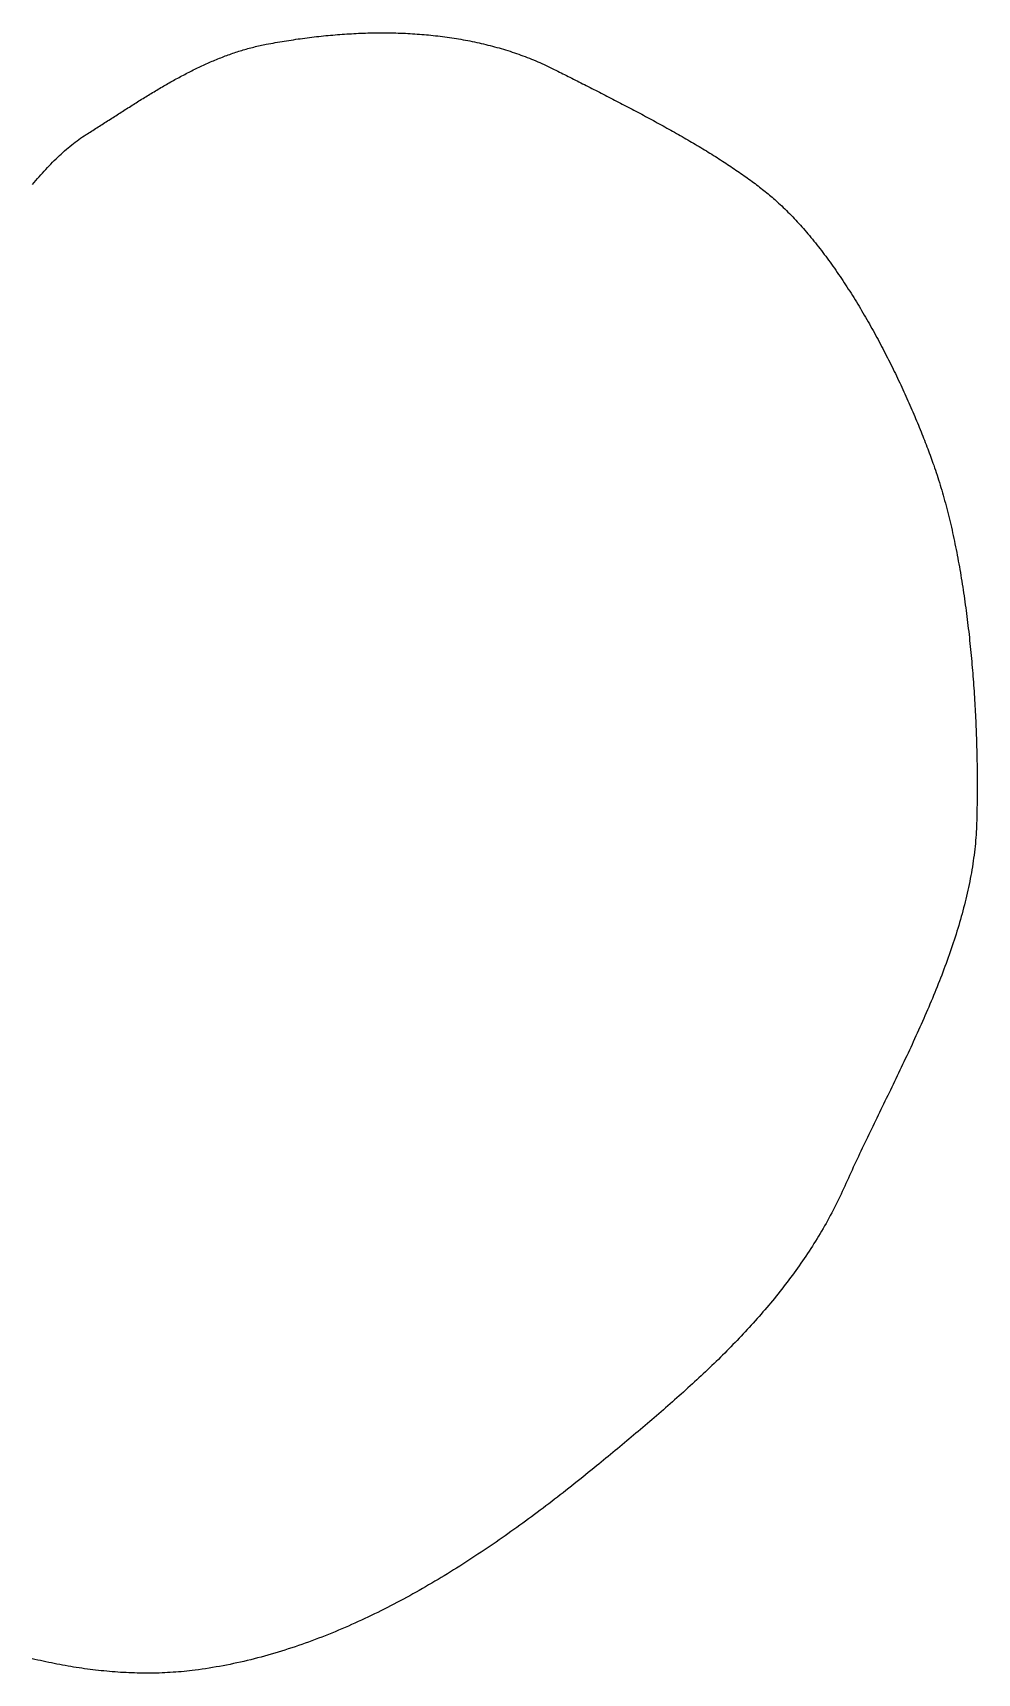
# Model space of a CAD drawing. Extents: x -91 to 271, y -72 to 72.
# Drawn here: x -41.21 to -34.47, y 26.95 to 38.66 of the extents above; entities that cross this region are included whole.
import ezdxf

# ---------------------------------------------------------------- set-up
doc = ezdxf.new("R2010")
doc.units = 0
doc.layers.get('0').update_dxf_attribs({"linetype": 'CONTINUOUS'})

# ---------------------------------------------------------------- blocks, each defined once
blk = doc.blocks.new('A$C4F693466')
at = {"color": 7}
for points in [[(-8.03073, 40.0546, 0), (-8.03319, 40.0743, 0), (-8.03549, 40.0939, 0), (-8.03764, 40.1136, 0), (-8.03963, 40.1332, 0), (-8.04147, 40.1529, 0), (-8.04317, 40.1726, 0), (-8.04471, 40.1922, 0), (-8.04611, 40.2119, 0), (-8.04736, 40.2316, 0), (-8.04847, 40.2513, 0), (-8.04943, 40.271, 0), (-8.05025, 40.2907, 0), (-8.05093, 40.3104, 0), (-8.05147, 40.3302, 0), (-8.05186, 40.3499, 0), (-8.05212, 40.3696, 0), (-8.05225, 40.3893, 0), (-8.05223, 40.4091, 0), (-8.05209, 40.4288, 0), (-8.0518, 40.4486, 0), (-8.05139, 40.4683, 0), (-8.05085, 40.4881, 0), (-8.05017, 40.5078, 0), (-8.04937, 40.5276, 0), (-8.04844, 40.5473, 0), (-8.04738, 40.5671, 0), (-8.0462, 40.5868, 0), (-8.04489, 40.6066, 0), (-8.04346, 40.6263, 0), (-8.04191, 40.6461, 0), (-8.04024, 40.6658, 0), (-8.03845, 40.6856, 0), (-8.03654, 40.7053, 0), (-8.03451, 40.7251, 0), (-8.03237, 40.7448, 0), (-8.03011, 40.7646, 0), (-8.02774, 40.7843, 0), (-8.02526, 40.8041, 0), (-8.02267, 40.8238, 0), (-8.01996, 40.8435, 0), (-8.01715, 40.8633, 0), (-8.01423, 40.883, 0), (-8.0112, 40.9027, 0), (-8.00807, 40.9224, 0), (-8.00483, 40.9422, 0), (-8.00149, 40.9619, 0), (-7.99805, 40.9816, 0), (-7.99451, 41.0013, 0), (-7.99087, 41.0209, 0), (-7.98713, 41.0406, 0), (-7.98329, 41.0603, 0), (-7.97936, 41.08, 0), (-7.97534, 41.0996, 0), (-7.97121, 41.1193, 0), (-7.967, 41.1389, 0), (-7.9627, 41.1586, 0), (-7.9583, 41.1782, 0), (-7.95382, 41.1978, 0), (-7.94925, 41.2174, 0)], [(2.5803, 41.2152, 0), (2.59403, 41.2034, 0), (2.60767, 41.1916, 0), (2.6212, 41.1798, 0), (2.63463, 41.1679, 0), (2.64795, 41.156, 0), (2.66116, 41.1441, 0), (2.67423, 41.1321, 0), (2.68719, 41.1201, 0), (2.7, 41.1081, 0), (2.71267, 41.0961, 0), (2.7252, 41.084, 0), (2.73757, 41.0718, 0), (2.74979, 41.0597, 0), (2.76184, 41.0475, 0), (2.77372, 41.0352, 0), (2.78542, 41.0229, 0), (2.79693, 41.0106, 0), (2.80826, 40.9982, 0), (2.81939, 40.9858, 0), (2.83032, 40.9733, 0), (2.84105, 40.9608, 0), (2.85156, 40.9482, 0), (2.86185, 40.9356, 0), (2.87191, 40.9229, 0), (2.88175, 40.9102, 0), (2.89135, 40.8974, 0), (2.9007, 40.8846, 0), (2.9098, 40.8717, 0), (2.91865, 40.8588, 0), (2.92724, 40.8458, 0), (2.93556, 40.8327, 0)], [(2.93556, 40.8327, 0), (2.94157, 40.8231, 0), (2.94761, 40.8135, 0), (2.95365, 40.8039, 0), (2.95972, 40.7943, 0), (2.9658, 40.7847, 0), (2.97189, 40.7751, 0), (2.97799, 40.7655, 0), (2.98411, 40.7558, 0), (2.99023, 40.7462, 0), (2.99637, 40.7366, 0), (3.00252, 40.727, 0), (3.00867, 40.7174, 0), (3.01484, 40.7077, 0), (3.02101, 40.6981, 0), (3.02719, 40.6885, 0), (3.03337, 40.6788, 0), (3.03956, 40.6692, 0), (3.04575, 40.6595, 0), (3.05195, 40.6499, 0), (3.05815, 40.6402, 0), (3.06435, 40.6306, 0), (3.07056, 40.6209, 0), (3.07676, 40.6112, 0), (3.08296, 40.6016, 0), (3.08917, 40.5919, 0), (3.09537, 40.5822, 0), (3.10157, 40.5725, 0), (3.10777, 40.5628, 0), (3.11396, 40.5531, 0), (3.12015, 40.5434, 0), (3.12633, 40.5337, 0), (3.1325, 40.524, 0), (3.13867, 40.5143, 0), (3.14483, 40.5045, 0), (3.15099, 40.4948, 0), (3.15713, 40.4851, 0), (3.16327, 40.4753, 0), (3.16939, 40.4655, 0), (3.1755, 40.4558, 0), (3.1816, 40.446, 0), (3.18769, 40.4362, 0), (3.19376, 40.4264, 0), (3.19982, 40.4166, 0), (3.20587, 40.4068, 0), (3.21189, 40.397, 0), (3.21791, 40.3872, 0), (3.2239, 40.3774, 0), (3.22988, 40.3675, 0), (3.23583, 40.3577, 0), (3.24177, 40.3478, 0), (3.24769, 40.3379, 0), (3.25358, 40.3281, 0), (3.25946, 40.3182, 0), (3.26531, 40.3083, 0), (3.27114, 40.2984, 0), (3.27694, 40.2884, 0), (3.28272, 40.2785, 0), (3.28847, 40.2686, 0), (3.2942, 40.2586, 0), (3.2999, 40.2487, 0), (3.30557, 40.2387, 0), (3.31121, 40.2287, 0), (3.31682, 40.2187, 0), (3.32241, 40.2087, 0), (3.32796, 40.1987, 0), (3.33348, 40.1886, 0), (3.33897, 40.1786, 0), (3.34442, 40.1685, 0), (3.34984, 40.1584, 0), (3.35523, 40.1484, 0), (3.36058, 40.1383, 0), (3.3659, 40.1281, 0), (3.37117, 40.118, 0), (3.37641, 40.1079, 0), (3.38161, 40.0977, 0), (3.38678, 40.0876, 0), (3.3919, 40.0774, 0), (3.39698, 40.0672, 0), (3.40202, 40.057, 0), (3.40702, 40.0467, 0), (3.41197, 40.0365, 0), (3.41689, 40.0262, 0), (3.42175, 40.016, 0), (3.42657, 40.0057, 0), (3.43135, 39.9954, 0), (3.43608, 39.9851, 0), (3.44076, 39.9747, 0), (3.44539, 39.9644, 0), (3.44998, 39.954, 0), (3.45451, 39.9436, 0), (3.459, 39.9332, 0), (3.46343, 39.9228, 0), (3.46781, 39.9124, 0), (3.47214, 39.9019, 0), (3.47641, 39.8915, 0), (3.48063, 39.881, 0), (3.4848, 39.8705, 0), (3.48891, 39.8599, 0), (3.49296, 39.8494, 0), (3.49696, 39.8388, 0), (3.50089, 39.8283, 0), (3.50477, 39.8177, 0), (3.50859, 39.8071, 0), (3.51235, 39.7964, 0), (3.51605, 39.7858, 0), (3.51969, 39.7751, 0), (3.52326, 39.7644, 0), (3.52677, 39.7537, 0), (3.53022, 39.743, 0), (3.5336, 39.7322, 0), (3.53692, 39.7214, 0), (3.54017, 39.7106, 0), (3.54335, 39.6998, 0), (3.54647, 39.689, 0), (3.54951, 39.6781, 0), (3.55249, 39.6673, 0), (3.5554, 39.6564, 0), (3.55823, 39.6454, 0), (3.561, 39.6345, 0), (3.56369, 39.6235, 0), (3.56631, 39.6126, 0), (3.56886, 39.6016, 0), (3.57133, 39.5905, 0), (3.57373, 39.5795, 0), (3.57605, 39.5684, 0), (3.57829, 39.5573, 0), (3.58046, 39.5462, 0)], [(-6.57198, 37.1887, 0), (-6.58804, 37.2083, 0), (-6.60408, 37.228, 0), (-6.6201, 37.2477, 0), (-6.63611, 37.2674, 0), (-6.65209, 37.2873, 0), (-6.66806, 37.3071, 0), (-6.684, 37.327, 0), (-6.69992, 37.347, 0), (-6.71581, 37.367, 0), (-6.73168, 37.3871, 0), (-6.74751, 37.4072, 0), (-6.76332, 37.4274, 0), (-6.7791, 37.4476, 0), (-6.79485, 37.4679, 0), (-6.81056, 37.4883, 0), (-6.82623, 37.5086, 0), (-6.84188, 37.5291, 0), (-6.85748, 37.5496, 0), (-6.87304, 37.5701, 0), (-6.88857, 37.5907, 0), (-6.90405, 37.6113, 0), (-6.91949, 37.632, 0), (-6.93489, 37.6528, 0), (-6.95024, 37.6736, 0), (-6.96554, 37.6944, 0), (-6.9808, 37.7153, 0), (-6.996, 37.7363, 0), (-7.01115, 37.7573, 0), (-7.02625, 37.7783, 0), (-7.0413, 37.7994, 0), (-7.05629, 37.8206, 0), (-7.07123, 37.8417, 0), (-7.08611, 37.863, 0), (-7.10092, 37.8843, 0), (-7.11568, 37.9056, 0), (-7.13038, 37.927, 0), (-7.14501, 37.9484, 0), (-7.15957, 37.9699, 0), (-7.17407, 37.9915, 0), (-7.18851, 38.013, 0), (-7.20287, 38.0347, 0), (-7.21717, 38.0563, 0), (-7.23139, 38.0781, 0), (-7.24554, 38.0998, 0), (-7.25961, 38.1217, 0), (-7.27361, 38.1435, 0), (-7.28753, 38.1654, 0), (-7.30138, 38.1874, 0), (-7.31514, 38.2094, 0), (-7.32882, 38.2314, 0), (-7.34242, 38.2535, 0), (-7.35594, 38.2757, 0), (-7.36937, 38.2979, 0), (-7.38271, 38.3201, 0), (-7.39597, 38.3424, 0), (-7.40914, 38.3647, 0), (-7.42221, 38.3871, 0), (-7.4352, 38.4095, 0), (-7.44809, 38.4319, 0), (-7.46088, 38.4544, 0), (-7.47358, 38.477, 0), (-7.48619, 38.4996, 0), (-7.49869, 38.5222, 0), (-7.51109, 38.5449, 0), (-7.52339, 38.5676, 0), (-7.53559, 38.5904, 0), (-7.54769, 38.6132, 0), (-7.55967, 38.636, 0), (-7.57155, 38.6589, 0), (-7.58333, 38.6818, 0), (-7.59499, 38.7048, 0), (-7.60654, 38.7278, 0), (-7.61798, 38.7509, 0), (-7.62931, 38.774, 0), (-7.64052, 38.7972, 0), (-7.65161, 38.8204, 0), (-7.66258, 38.8436, 0), (-7.67344, 38.8669, 0), (-7.68417, 38.8902, 0), (-7.69479, 38.9135, 0), (-7.70528, 38.9369, 0), (-7.71564, 38.9604, 0), (-7.72588, 38.9838, 0), (-7.73599, 39.0074, 0), (-7.74597, 39.0309, 0), (-7.75582, 39.0545, 0), (-7.76554, 39.0782, 0), (-7.77513, 39.1018, 0), (-7.78458, 39.1256, 0), (-7.7939, 39.1493, 0), (-7.80308, 39.1731, 0), (-7.81212, 39.197, 0), (-7.82102, 39.2208, 0), (-7.82978, 39.2447, 0), (-7.8384, 39.2687, 0), (-7.84688, 39.2927, 0), (-7.8552, 39.3167, 0), (-7.86339, 39.3408, 0), (-7.87142, 39.3649, 0), (-7.8793, 39.389, 0), (-7.88704, 39.4132, 0), (-7.89462, 39.4374, 0), (-7.90205, 39.4617, 0), (-7.90932, 39.486, 0), (-7.91644, 39.5103, 0), (-7.9234, 39.5347, 0), (-7.9302, 39.5591, 0), (-7.93684, 39.5835, 0), (-7.94332, 39.608, 0), (-7.94963, 39.6325, 0), (-7.95578, 39.6571, 0), (-7.96177, 39.6817, 0), (-7.96759, 39.7063, 0), (-7.97324, 39.7309, 0), (-7.97872, 39.7556, 0), (-7.98403, 39.7804, 0), (-7.98916, 39.8051, 0), (-7.99412, 39.8299, 0), (-7.99891, 39.8548, 0), (-8.00352, 39.8796, 0), (-8.00795, 39.9045, 0), (-8.01221, 39.9295, 0), (-8.01628, 39.9544, 0), (-8.02017, 39.9794, 0), (-8.02387, 40.0045, 0), (-8.0274, 40.0295, 0), (-8.03073, 40.0546, 0)], [(3.58046, 39.5462, 0), (3.58348, 39.5302, 0), (3.58646, 39.5142, 0), (3.58939, 39.4981, 0), (3.59227, 39.4821, 0), (3.5951, 39.466, 0), (3.59788, 39.4498, 0), (3.60061, 39.4337, 0), (3.60329, 39.4175, 0), (3.60592, 39.4012, 0), (3.60849, 39.385, 0), (3.61101, 39.3687, 0), (3.61348, 39.3524, 0), (3.6159, 39.3361, 0), (3.61826, 39.3197, 0), (3.62057, 39.3034, 0), (3.62282, 39.287, 0), (3.62501, 39.2705, 0), (3.62715, 39.2541, 0), (3.62923, 39.2376, 0), (3.63125, 39.2212, 0), (3.63322, 39.2047, 0), (3.63513, 39.1881, 0), (3.63697, 39.1716, 0), (3.63876, 39.155, 0), (3.64049, 39.1385, 0), (3.64215, 39.1219, 0), (3.64376, 39.1053, 0), (3.6453, 39.0886, 0), (3.64678, 39.072, 0), (3.6482, 39.0554, 0), (3.64956, 39.0387, 0), (3.65085, 39.022, 0), (3.65207, 39.0054, 0), (3.65323, 38.9887, 0), (3.65432, 38.972, 0), (3.65535, 38.9552, 0), (3.65631, 38.9385, 0), (3.65721, 38.9218, 0), (3.65803, 38.9051, 0), (3.65879, 38.8883, 0), (3.65948, 38.8716, 0), (3.6601, 38.8548, 0), (3.66065, 38.8381, 0), (3.66113, 38.8213, 0), (3.66153, 38.8046, 0), (3.66187, 38.7878, 0), (3.66213, 38.771, 0), (3.66232, 38.7543, 0), (3.66244, 38.7375, 0), (3.66248, 38.7208, 0), (3.66245, 38.704, 0), (3.66235, 38.6873, 0), (3.66216, 38.6705, 0), (3.66191, 38.6538, 0), (3.66157, 38.637, 0), (3.66116, 38.6203, 0), (3.66067, 38.6035, 0), (3.6601, 38.5868, 0), (3.65946, 38.5701, 0), (3.65873, 38.5534, 0), (3.65793, 38.5367, 0), (3.65704, 38.52, 0), (3.65608, 38.5033, 0), (3.65503, 38.4866, 0), (3.6539, 38.47, 0), (3.65269, 38.4533, 0), (3.65139, 38.4367, 0), (3.65001, 38.4201, 0), (3.64855, 38.4035, 0), (3.647, 38.3869, 0), (3.64537, 38.3703, 0), (3.64365, 38.3538, 0), (3.64184, 38.3372, 0), (3.63995, 38.3207, 0), (3.63797, 38.3042, 0), (3.6359, 38.2877, 0), (3.63375, 38.2713, 0), (3.6315, 38.2548, 0), (3.62917, 38.2384, 0), (3.62674, 38.222, 0), (3.62422, 38.2057, 0), (3.62162, 38.1893, 0), (3.61892, 38.173, 0), (3.61613, 38.1567, 0), (3.61324, 38.1404, 0), (3.61027, 38.1242, 0), (3.6072, 38.108, 0), (3.60403, 38.0918, 0), (3.60077, 38.0756, 0), (3.59741, 38.0595, 0), (3.59396, 38.0434, 0), (3.59041, 38.0273, 0), (3.58677, 38.0113, 0), (3.58302, 37.9953, 0), (3.57918, 37.9793, 0), (3.57524, 37.9634, 0), (3.5712, 37.9475, 0), (3.56706, 37.9316, 0), (3.56282, 37.9158, 0), (3.55848, 37.9, 0), (3.55403, 37.8842, 0), (3.54949, 37.8685, 0), (3.54484, 37.8528, 0), (3.54009, 37.8372, 0), (3.53523, 37.8216, 0), (3.53028, 37.806, 0), (3.52521, 37.7905, 0), (3.52004, 37.775, 0), (3.51477, 37.7596, 0), (3.50939, 37.7442, 0), (3.5039, 37.7289, 0), (3.4983, 37.7136, 0), (3.4926, 37.6983, 0), (3.48679, 37.6831, 0), (3.48087, 37.668, 0), (3.47484, 37.6528, 0), (3.46869, 37.6378, 0), (3.46244, 37.6228, 0), (3.45608, 37.6078, 0), (3.4496, 37.5929, 0), (3.44302, 37.5781, 0), (3.43632, 37.5632, 0), (3.4295, 37.5485, 0), (3.42257, 37.5338, 0), (3.41553, 37.5192, 0), (3.40838, 37.5046, 0), (3.4011, 37.49, 0)], [(3.4011, 37.49, 0), (3.39496, 37.4779, 0), (3.38879, 37.4657, 0), (3.38258, 37.4534, 0), (3.37633, 37.441, 0), (3.37006, 37.4286, 0), (3.36375, 37.4161, 0), (3.35741, 37.4035, 0), (3.35104, 37.3909, 0), (3.34463, 37.3782, 0), (3.3382, 37.3654, 0), (3.33173, 37.3526, 0), (3.32523, 37.3397, 0), (3.3187, 37.3268, 0), (3.31215, 37.3138, 0), (3.30556, 37.3008, 0), (3.29894, 37.2877, 0), (3.29229, 37.2746, 0), (3.28561, 37.2614, 0), (3.27891, 37.2482, 0), (3.27217, 37.235, 0), (3.26541, 37.2217, 0), (3.25862, 37.2083, 0), (3.2518, 37.1949, 0), (3.24495, 37.1815, 0), (3.23808, 37.168, 0), (3.23118, 37.1545, 0), (3.22425, 37.141, 0), (3.2173, 37.1274, 0), (3.21032, 37.1139, 0), (3.20331, 37.1002, 0), (3.19628, 37.0866, 0), (3.18923, 37.0729, 0), (3.18215, 37.0592, 0), (3.17504, 37.0455, 0), (3.16791, 37.0318, 0), (3.16076, 37.018, 0), (3.15358, 37.0042, 0), (3.14638, 36.9904, 0), (3.13916, 36.9766, 0), (3.13191, 36.9628, 0), (3.12464, 36.949, 0), (3.11735, 36.9351, 0), (3.11004, 36.9213, 0), (3.1027, 36.9074, 0), (3.09535, 36.8936, 0), (3.08797, 36.8797, 0), (3.08057, 36.8658, 0), (3.07315, 36.852, 0), (3.06572, 36.8381, 0), (3.05826, 36.8242, 0), (3.05078, 36.8104, 0), (3.04328, 36.7965, 0), (3.03576, 36.7827, 0), (3.02823, 36.7688, 0), (3.02068, 36.755, 0), (3.0131, 36.7412, 0), (3.00551, 36.7274, 0), (2.99791, 36.7136, 0), (2.99028, 36.6998, 0), (2.98264, 36.6861, 0), (2.97498, 36.6724, 0), (2.96731, 36.6587, 0), (2.95961, 36.645, 0), (2.95191, 36.6313, 0), (2.94418, 36.6177, 0), (2.93645, 36.6041, 0), (2.92869, 36.5905, 0), (2.92092, 36.5769, 0), (2.91314, 36.5634, 0), (2.90535, 36.5499, 0), (2.89754, 36.5365, 0), (2.88971, 36.5231, 0), (2.88188, 36.5097, 0), (2.87403, 36.4964, 0), (2.86616, 36.4831, 0), (2.85829, 36.4699, 0), (2.8504, 36.4567, 0), (2.8425, 36.4435, 0), (2.83459, 36.4304, 0), (2.82667, 36.4174, 0), (2.81874, 36.4044, 0), (2.81079, 36.3914, 0), (2.80284, 36.3785, 0), (2.79487, 36.3657, 0), (2.7869, 36.3529, 0), (2.77892, 36.3402, 0), (2.77093, 36.3275, 0), (2.76292, 36.3149, 0), (2.75491, 36.3024, 0), (2.7469, 36.2899, 0), (2.73887, 36.2775, 0), (2.73084, 36.2652, 0), (2.72279, 36.2529, 0), (2.71474, 36.2407, 0), (2.70669, 36.2286, 0), (2.69863, 36.2165, 0), (2.69056, 36.2046, 0), (2.68248, 36.1927, 0), (2.6744, 36.1809, 0), (2.66632, 36.1691, 0), (2.65823, 36.1575, 0), (2.65013, 36.1459, 0), (2.64203, 36.1345, 0), (2.63392, 36.1231, 0), (2.62582, 36.1118, 0), (2.6177, 36.1006, 0), (2.60959, 36.0894, 0), (2.60147, 36.0784, 0), (2.59335, 36.0675, 0), (2.58522, 36.0566, 0), (2.5771, 36.0459, 0), (2.56897, 36.0353, 0), (2.56084, 36.0247, 0), (2.5527, 36.0143, 0), (2.54457, 36.004, 0), (2.53644, 35.9938, 0), (2.5283, 35.9837, 0), (2.52017, 35.9736, 0), (2.51203, 35.9638, 0), (2.5039, 35.954, 0), (2.49577, 35.9443, 0), (2.48763, 35.9348, 0), (2.4795, 35.9253, 0), (2.47137, 35.916, 0), (2.46324, 35.9068, 0), (2.45512, 35.8977, 0), (2.447, 35.8888, 0)], [(-4.57332, 35.4161, 0), (-4.59291, 35.4249, 0), (-4.61241, 35.4338, 0), (-4.63182, 35.4428, 0), (-4.65114, 35.452, 0), (-4.67038, 35.4613, 0), (-4.68953, 35.4707, 0), (-4.70859, 35.4802, 0), (-4.72757, 35.4898, 0), (-4.74647, 35.4996, 0), (-4.76528, 35.5094, 0), (-4.78401, 35.5194, 0), (-4.80265, 35.5295, 0), (-4.82122, 35.5397, 0), (-4.8397, 35.55, 0), (-4.8581, 35.5604, 0), (-4.87643, 35.5709, 0), (-4.89467, 35.5816, 0), (-4.91284, 35.5923, 0), (-4.93093, 35.6031, 0), (-4.94894, 35.6141, 0), (-4.96687, 35.6251, 0), (-4.98473, 35.6363, 0), (-5.00252, 35.6475, 0), (-5.02023, 35.6589, 0), (-5.03787, 35.6703, 0), (-5.05543, 35.6819, 0), (-5.07292, 35.6936, 0), (-5.09034, 35.7053, 0), (-5.10769, 35.7171, 0), (-5.12497, 35.7291, 0), (-5.14218, 35.7411, 0), (-5.15932, 35.7532, 0), (-5.17639, 35.7655, 0), (-5.1934, 35.7778, 0), (-5.21034, 35.7902, 0), (-5.22721, 35.8027, 0), (-5.24401, 35.8152, 0), (-5.26076, 35.8279, 0), (-5.27743, 35.8407, 0), (-5.29405, 35.8535, 0), (-5.3106, 35.8664, 0), (-5.32708, 35.8794, 0), (-5.34351, 35.8925, 0), (-5.35988, 35.9057, 0), (-5.37618, 35.9189, 0), (-5.39243, 35.9322, 0), (-5.40861, 35.9456, 0), (-5.42474, 35.9591, 0), (-5.44081, 35.9727, 0), (-5.45683, 35.9863, 0), (-5.47279, 36, 0), (-5.48869, 36.0138, 0), (-5.50454, 36.0277, 0), (-5.52033, 36.0416, 0), (-5.53607, 36.0556, 0), (-5.55176, 36.0697, 0), (-5.56739, 36.0838, 0), (-5.58298, 36.098, 0), (-5.59851, 36.1123, 0), (-5.61399, 36.1267, 0), (-5.62942, 36.1411, 0), (-5.64481, 36.1555, 0), (-5.66014, 36.1701, 0), (-5.67543, 36.1847, 0), (-5.69067, 36.1993, 0), (-5.70587, 36.2141, 0), (-5.72102, 36.2288, 0), (-5.73612, 36.2437, 0), (-5.75118, 36.2586, 0), (-5.7662, 36.2735, 0), (-5.78117, 36.2885, 0), (-5.7961, 36.3036, 0), (-5.81099, 36.3187, 0), (-5.82584, 36.3339, 0), (-5.84065, 36.3491, 0), (-5.85542, 36.3644, 0), (-5.87016, 36.3797, 0), (-5.88485, 36.3951, 0), (-5.8995, 36.4105, 0), (-5.91412, 36.426, 0), (-5.9287, 36.4415, 0), (-5.94325, 36.4571, 0), (-5.95776, 36.4727, 0), (-5.97224, 36.4883, 0), (-5.98669, 36.504, 0), (-6.0011, 36.5197, 0), (-6.01548, 36.5355, 0), (-6.02983, 36.5513, 0), (-6.04414, 36.5672, 0), (-6.05843, 36.5831, 0), (-6.07269, 36.599, 0), (-6.08692, 36.6149, 0), (-6.10112, 36.6309, 0), (-6.11529, 36.647, 0), (-6.12944, 36.663, 0), (-6.14356, 36.6791, 0), (-6.15765, 36.6953, 0), (-6.17172, 36.7114, 0), (-6.18577, 36.7276, 0), (-6.19979, 36.7438, 0), (-6.21379, 36.7601, 0), (-6.22777, 36.7763, 0), (-6.24173, 36.7926, 0), (-6.25566, 36.8089, 0), (-6.26958, 36.8253, 0), (-6.28347, 36.8416, 0), (-6.29735, 36.858, 0), (-6.31121, 36.8744, 0), (-6.32505, 36.8908, 0), (-6.33888, 36.9073, 0), (-6.35268, 36.9237, 0), (-6.36648, 36.9402, 0), (-6.38026, 36.9567, 0), (-6.39402, 36.9732, 0), (-6.40777, 36.9897, 0), (-6.42151, 37.0063, 0), (-6.43524, 37.0228, 0), (-6.44895, 37.0394, 0), (-6.46266, 37.056, 0), (-6.47635, 37.0725, 0), (-6.49003, 37.0891, 0), (-6.50371, 37.1057, 0), (-6.51738, 37.1223, 0), (-6.53104, 37.1389, 0), (-6.54469, 37.1555, 0), (-6.55834, 37.1721, 0), (-6.57198, 37.1887, 0)], [(2.447, 35.8888, 0), (2.43659, 35.8775, 0), (2.42604, 35.8662, 0), (2.41534, 35.855, 0), (2.40452, 35.8438, 0), (2.39355, 35.8326, 0), (2.38245, 35.8214, 0), (2.37121, 35.8102, 0), (2.35985, 35.7991, 0), (2.34835, 35.788, 0), (2.33673, 35.777, 0), (2.32498, 35.7659, 0), (2.31311, 35.7549, 0), (2.30111, 35.744, 0), (2.28899, 35.733, 0), (2.27675, 35.7221, 0), (2.2644, 35.7112, 0), (2.25193, 35.7003, 0), (2.23935, 35.6895, 0), (2.22665, 35.6787, 0), (2.21384, 35.668, 0), (2.20093, 35.6572, 0), (2.18791, 35.6465, 0), (2.17478, 35.6359, 0), (2.16155, 35.6252, 0), (2.14822, 35.6146, 0), (2.13479, 35.6041, 0), (2.12126, 35.5935, 0), (2.10763, 35.5831, 0), (2.09391, 35.5726, 0), (2.0801, 35.5622, 0), (2.06619, 35.5518, 0), (2.0522, 35.5414, 0), (2.03811, 35.5311, 0), (2.02395, 35.5208, 0), (2.00969, 35.5106, 0), (1.99536, 35.5004, 0), (1.98095, 35.4902, 0), (1.96645, 35.4801, 0), (1.95188, 35.47, 0), (1.93724, 35.46, 0), (1.92252, 35.45, 0), (1.90772, 35.44, 0), (1.89286, 35.4301, 0), (1.87793, 35.4202, 0), (1.86294, 35.4103, 0), (1.84788, 35.4005, 0), (1.83275, 35.3908, 0), (1.81757, 35.3811, 0), (1.80232, 35.3714, 0), (1.78702, 35.3618, 0), (1.77166, 35.3522, 0), (1.75625, 35.3426, 0), (1.74078, 35.3331, 0), (1.72527, 35.3237, 0), (1.7097, 35.3143, 0), (1.69409, 35.3049, 0), (1.67843, 35.2956, 0), (1.66273, 35.2863, 0), (1.64698, 35.2771, 0), (1.6312, 35.2679, 0), (1.61538, 35.2588, 0), (1.59952, 35.2497, 0), (1.58362, 35.2407, 0), (1.5677, 35.2317, 0), (1.55174, 35.2228, 0), (1.53575, 35.2139, 0), (1.51973, 35.205, 0), (1.50369, 35.1963, 0), (1.48762, 35.1875, 0), (1.47153, 35.1788, 0), (1.45542, 35.1702, 0), (1.43929, 35.1616, 0), (1.42314, 35.1531, 0), (1.40698, 35.1446, 0), (1.3908, 35.1362, 0), (1.37462, 35.1278, 0), (1.35842, 35.1195, 0), (1.34221, 35.1113, 0), (1.32599, 35.1031, 0), (1.30977, 35.0949, 0), (1.29355, 35.0868, 0), (1.27732, 35.0788, 0), (1.2611, 35.0708, 0), (1.24487, 35.0629, 0), (1.22865, 35.055, 0), (1.21244, 35.0472, 0), (1.19623, 35.0394, 0), (1.18003, 35.0317, 0), (1.16384, 35.0241, 0), (1.14767, 35.0165, 0), (1.13151, 35.009, 0), (1.11536, 35.0015, 0), (1.09923, 34.9941, 0), (1.08313, 34.9868, 0), (1.06704, 34.9795, 0), (1.05097, 34.9723, 0), (1.03493, 34.9652, 0), (1.01892, 34.9581, 0), (1.00294, 34.951, 0), (0.98698, 34.9441, 0), (0.971056, 34.9372, 0), (0.955166, 34.9303, 0), (0.939311, 34.9235, 0), (0.923493, 34.9168, 0), (0.907714, 34.9102, 0), (0.891975, 34.9036, 0), (0.876278, 34.8971, 0), (0.860625, 34.8906, 0), (0.845018, 34.8842, 0), (0.829459, 34.8779, 0), (0.813948, 34.8717, 0), (0.798489, 34.8655, 0), (0.783082, 34.8594, 0), (0.76773, 34.8533, 0), (0.752434, 34.8473, 0), (0.737196, 34.8414, 0), (0.722018, 34.8356, 0), (0.706901, 34.8298, 0), (0.691847, 34.8241, 0), (0.676859, 34.8185, 0), (0.661937, 34.8129, 0), (0.647084, 34.8074, 0), (0.632301, 34.802, 0), (0.61759, 34.7967, 0), (0.602953, 34.7914, 0), (0.588391, 34.7862, 0), (0.573907, 34.7811, 0)], [(-1.98119, 34.4747, 0), (-2.00196, 34.4755, 0), (-2.02275, 34.4764, 0), (-2.04355, 34.4775, 0), (-2.06435, 34.4788, 0), (-2.08517, 34.4803, 0), (-2.10599, 34.482, 0), (-2.12683, 34.4839, 0), (-2.14767, 34.4859, 0), (-2.16852, 34.4882, 0), (-2.18937, 34.4906, 0), (-2.21024, 34.4932, 0), (-2.23111, 34.4959, 0), (-2.25199, 34.4989, 0), (-2.27287, 34.502, 0), (-2.29376, 34.5052, 0), (-2.31466, 34.5087, 0), (-2.33556, 34.5123, 0), (-2.35646, 34.516, 0), (-2.37737, 34.5199, 0), (-2.39828, 34.524, 0), (-2.41919, 34.5282, 0), (-2.44011, 34.5326, 0), (-2.46103, 34.5371, 0), (-2.48195, 34.5418, 0), (-2.50288, 34.5466, 0), (-2.5238, 34.5516, 0), (-2.54473, 34.5567, 0), (-2.56566, 34.562, 0), (-2.58658, 34.5674, 0), (-2.60751, 34.5729, 0), (-2.62843, 34.5785, 0), (-2.64936, 34.5843, 0), (-2.67028, 34.5902, 0), (-2.6912, 34.5963, 0), (-2.71212, 34.6024, 0), (-2.73304, 34.6087, 0), (-2.75395, 34.6151, 0), (-2.77486, 34.6216, 0), (-2.79576, 34.6283, 0), (-2.81666, 34.635, 0), (-2.83756, 34.6419, 0), (-2.85845, 34.6489, 0), (-2.87934, 34.656, 0), (-2.90022, 34.6632, 0), (-2.92109, 34.6705, 0), (-2.94196, 34.6778, 0), (-2.96282, 34.6853, 0), (-2.98367, 34.6929, 0), (-3.00451, 34.7006, 0), (-3.02535, 34.7084, 0), (-3.04617, 34.7163, 0), (-3.06699, 34.7242, 0), (-3.0878, 34.7323, 0), (-3.1086, 34.7404, 0), (-3.12939, 34.7486, 0), (-3.15017, 34.7569, 0), (-3.17093, 34.7652, 0), (-3.19169, 34.7737, 0), (-3.21243, 34.7822, 0), (-3.23316, 34.7908, 0), (-3.25388, 34.7994, 0), (-3.27458, 34.8081, 0), (-3.29528, 34.8169, 0), (-3.31595, 34.8258, 0), (-3.33662, 34.8347, 0), (-3.35727, 34.8436, 0), (-3.3779, 34.8527, 0), (-3.39852, 34.8617, 0), (-3.41912, 34.8709, 0), (-3.43971, 34.88, 0), (-3.46028, 34.8893, 0), (-3.48083, 34.8985, 0), (-3.50136, 34.9079, 0), (-3.52188, 34.9172, 0), (-3.54238, 34.9266, 0), (-3.56286, 34.936, 0), (-3.58332, 34.9455, 0), (-3.60376, 34.955, 0), (-3.62419, 34.9645, 0), (-3.64459, 34.9741, 0), (-3.66497, 34.9837, 0), (-3.68533, 34.9933, 0), (-3.70567, 35.0029, 0), (-3.72599, 35.0126, 0), (-3.74628, 35.0222, 0), (-3.76655, 35.0319, 0), (-3.7868, 35.0416, 0), (-3.80703, 35.0513, 0), (-3.82723, 35.061, 0), (-3.84741, 35.0708, 0), (-3.86756, 35.0805, 0), (-3.88769, 35.0902, 0), (-3.90779, 35.1, 0), (-3.92787, 35.1097, 0), (-3.94792, 35.1194, 0), (-3.96794, 35.1292, 0), (-3.98794, 35.1389, 0), (-4.00791, 35.1486, 0), (-4.02785, 35.1583, 0), (-4.04776, 35.1679, 0), (-4.06765, 35.1776, 0), (-4.0875, 35.1873, 0), (-4.10733, 35.1969, 0), (-4.12713, 35.2065, 0), (-4.14689, 35.216, 0), (-4.16663, 35.2256, 0), (-4.18634, 35.2351, 0), (-4.20601, 35.2446, 0), (-4.22565, 35.2541, 0), (-4.24526, 35.2635, 0), (-4.26484, 35.2729, 0), (-4.28438, 35.2822, 0), (-4.30389, 35.2915, 0), (-4.32337, 35.3007, 0), (-4.34281, 35.31, 0), (-4.36222, 35.3191, 0), (-4.3816, 35.3282, 0), (-4.40093, 35.3373, 0), (-4.42024, 35.3463, 0), (-4.4395, 35.3552, 0), (-4.45873, 35.3641, 0), (-4.47793, 35.3729, 0), (-4.49708, 35.3817, 0), (-4.5162, 35.3904, 0), (-4.53528, 35.399, 0), (-4.55432, 35.4076, 0), (-4.57332, 35.4161, 0)], [(0.573907, 34.7811, 0), (0.556707, 34.7751, 0), (0.539384, 34.7691, 0), (0.52194, 34.7633, 0), (0.504377, 34.7574, 0), (0.486696, 34.7517, 0), (0.4689, 34.746, 0), (0.45099, 34.7404, 0), (0.432968, 34.7349, 0), (0.414836, 34.7294, 0), (0.396596, 34.724, 0), (0.378249, 34.7187, 0), (0.359798, 34.7134, 0), (0.341244, 34.7082, 0), (0.322589, 34.703, 0), (0.303836, 34.6979, 0), (0.284985, 34.6929, 0), (0.266038, 34.688, 0), (0.246999, 34.6831, 0), (0.227867, 34.6782, 0), (0.208646, 34.6735, 0), (0.189336, 34.6688, 0), (0.169941, 34.6641, 0), (0.150461, 34.6595, 0), (0.130899, 34.655, 0), (0.111256, 34.6505, 0), (0.091534, 34.6462, 0), (0.071735, 34.6418, 0), (0.051861, 34.6375, 0), (0.031914, 34.6333, 0), (0.011895, 34.6292, 0), (-0.008193, 34.6251, 0), (-0.028349, 34.621, 0), (-0.048571, 34.6171, 0), (-0.068857, 34.6132, 0), (-0.089205, 34.6093, 0), (-0.109614, 34.6055, 0), (-0.130082, 34.6018, 0), (-0.150606, 34.5981, 0), (-0.171185, 34.5945, 0), (-0.191817, 34.5909, 0), (-0.2125, 34.5874, 0), (-0.233233, 34.5839, 0), (-0.254014, 34.5806, 0), (-0.27484, 34.5772, 0), (-0.295709, 34.5739, 0), (-0.316621, 34.5707, 0), (-0.337574, 34.5676, 0), (-0.358564, 34.5644, 0), (-0.379591, 34.5614, 0), (-0.400653, 34.5584, 0), (-0.421748, 34.5555, 0), (-0.442873, 34.5526, 0), (-0.464028, 34.5497, 0), (-0.48521, 34.547, 0), (-0.506418, 34.5442, 0), (-0.527649, 34.5416, 0), (-0.548902, 34.5389, 0), (-0.570175, 34.5364, 0), (-0.591466, 34.5339, 0), (-0.612774, 34.5314, 0), (-0.634096, 34.529, 0), (-0.65543, 34.5267, 0), (-0.676776, 34.5244, 0), (-0.69813, 34.5221, 0), (-0.719492, 34.5199, 0), (-0.740858, 34.5178, 0), (-0.762229, 34.5157, 0), (-0.7836, 34.5136, 0), (-0.804972, 34.5117, 0), (-0.826341, 34.5097, 0), (-0.847707, 34.5078, 0), (-0.869066, 34.506, 0), (-0.890419, 34.5042, 0), (-0.911761, 34.5025, 0), (-0.933093, 34.5008, 0), (-0.954411, 34.4991, 0), (-0.975715, 34.4975, 0), (-0.997001, 34.496, 0), (-1.01827, 34.4945, 0), (-1.03952, 34.493, 0), (-1.06074, 34.4916, 0), (-1.08194, 34.4903, 0), (-1.10312, 34.489, 0), (-1.12427, 34.4877, 0), (-1.14538, 34.4865, 0), (-1.16647, 34.4854, 0), (-1.18752, 34.4842, 0), (-1.20854, 34.4832, 0), (-1.22952, 34.4821, 0), (-1.25046, 34.4812, 0), (-1.27136, 34.4802, 0), (-1.29222, 34.4793, 0), (-1.31304, 34.4785, 0), (-1.3338, 34.4777, 0), (-1.35452, 34.4769, 0), (-1.37519, 34.4762, 0), (-1.39581, 34.4756, 0), (-1.41638, 34.4749, 0), (-1.43689, 34.4744, 0), (-1.45734, 34.4738, 0), (-1.47773, 34.4733, 0), (-1.49806, 34.4729, 0), (-1.51833, 34.4725, 0), (-1.53854, 34.4721, 0), (-1.55867, 34.4718, 0), (-1.57874, 34.4715, 0), (-1.59874, 34.4712, 0), (-1.61867, 34.471, 0), (-1.63853, 34.4709, 0), (-1.65831, 34.4708, 0), (-1.67801, 34.4707, 0), (-1.69763, 34.4707, 0), (-1.71717, 34.4707, 0), (-1.73663, 34.4707, 0), (-1.756, 34.4708, 0), (-1.77529, 34.4709, 0), (-1.79448, 34.4711, 0), (-1.81359, 34.4713, 0), (-1.83261, 34.4715, 0), (-1.85153, 34.4718, 0), (-1.87035, 34.4721, 0), (-1.88908, 34.4724, 0), (-1.90771, 34.4728, 0), (-1.92624, 34.4733, 0), (-1.94466, 34.4737, 0), (-1.96298, 34.4742, 0), (-1.98119, 34.4747, 0)]]:
    blk.add_polyline3d(points, dxfattribs=at)

msp = doc.modelspace()

# ---------------------------------------------------------------- block references
at = {"rotation": 90}
msp.add_blockref('A$C4F693466', (0, 35), dxfattribs=at)

doc.saveas('drawing.dxf')
